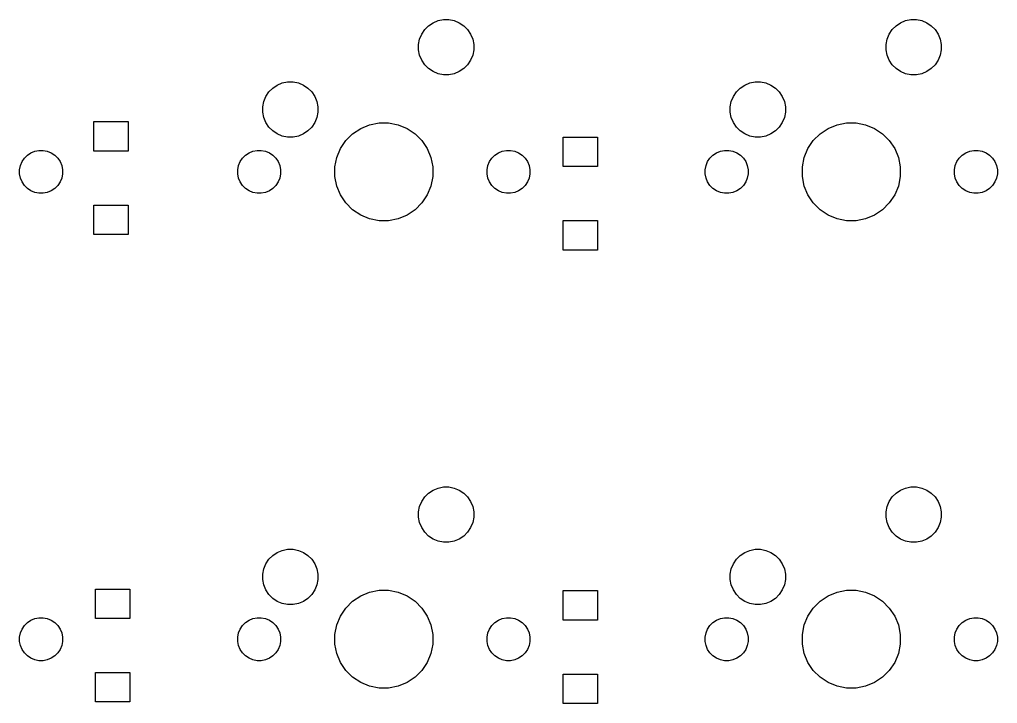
# Model space of a CAD drawing. Extents: x 8 to 336, y -137 to -25.
# Drawn here: x 86.75 to 126.61, y -55.01 to -27.13 of the extents above; entities that cross this region are included whole.
import ezdxf

# ---------------------------------------------------------------- set-up
doc = ezdxf.new("R2010")
doc.units = 0
doc.layers.add('BLACK', color=7, linetype='CONTINUOUS')

msp = doc.modelspace()

# ---------------------------------------------------------------- linework, layer by layer
at = {"layer": 'BLACK', "linetype": 'CONTINUOUS'}
for p, q in [((103.266, -27.5404), (103.423, -27.3837)), ((103.423, -27.3837), (103.607, -27.2605)), ((103.607, -27.2605), (103.812, -27.1757)), ((103.812, -27.1757), (104.029, -27.1325)), ((104.029, -27.1325), (104.251, -27.1325)), ((104.251, -27.1325), (104.468, -27.1757)), ((104.468, -27.1757), (104.673, -27.2605)), ((104.673, -27.2605), (104.857, -27.3837)), ((104.857, -27.3837), (105.014, -27.5404)), ((122.316, -27.5404), (122.473, -27.3837)), ((122.473, -27.3837), (122.657, -27.2605)), ((122.657, -27.2605), (122.862, -27.1757)), ((122.862, -27.1757), (123.079, -27.1325)), ((123.079, -27.1325), (123.301, -27.1325)), ((123.301, -27.1325), (123.518, -27.1757)), ((123.518, -27.1757), (123.723, -27.2605)), ((123.723, -27.2605), (123.907, -27.3837)), ((123.907, -27.3837), (124.064, -27.5404)), ((103.058, -27.9293), (103.143, -27.7246)), ((103.143, -27.7246), (103.266, -27.5404)), ((105.014, -27.5404), (105.137, -27.7246)), ((105.137, -27.7246), (105.222, -27.9293)), ((122.108, -27.9293), (122.193, -27.7246)), ((122.193, -27.7246), (122.316, -27.5404)), ((124.064, -27.5404), (124.187, -27.7246)), ((124.187, -27.7246), (124.272, -27.9293)), ((103.015, -28.1467), (103.058, -27.9293)), ((103.015, -28.3683), (103.015, -28.1467)), ((105.222, -27.9293), (105.265, -28.1467)), ((105.265, -28.1467), (105.265, -28.3683)), ((122.065, -28.1467), (122.108, -27.9293)), ((122.065, -28.3683), (122.065, -28.1467)), ((124.272, -27.9293), (124.315, -28.1467)), ((124.315, -28.1467), (124.315, -28.3683)), ((103.058, -28.5856), (103.015, -28.3683)), ((103.143, -28.7904), (103.058, -28.5856)), ((105.222, -28.5856), (105.137, -28.7904)), ((105.265, -28.3683), (105.222, -28.5856)), ((122.108, -28.5856), (122.065, -28.3683)), ((122.193, -28.7904), (122.108, -28.5856)), ((124.272, -28.5856), (124.187, -28.7904)), ((124.315, -28.3683), (124.272, -28.5856)), ((103.266, -28.9746), (103.143, -28.7904)), ((103.423, -29.1313), (103.266, -28.9746)), ((105.014, -28.9746), (104.857, -29.1313)), ((105.137, -28.7904), (105.014, -28.9746)), ((122.316, -28.9746), (122.193, -28.7904)), ((122.473, -29.1313), (122.316, -28.9746)), ((124.064, -28.9746), (123.907, -29.1313)), ((124.187, -28.7904), (124.064, -28.9746)), ((103.607, -29.2545), (103.423, -29.1313)), ((103.812, -29.3393), (103.607, -29.2545)), ((104.029, -29.3825), (103.812, -29.3393)), ((104.251, -29.3825), (104.029, -29.3825)), ((104.468, -29.3393), (104.251, -29.3825)), ((104.673, -29.2545), (104.468, -29.3393)), ((104.857, -29.1313), (104.673, -29.2545)), ((122.657, -29.2545), (122.473, -29.1313)), ((122.862, -29.3393), (122.657, -29.2545)), ((123.079, -29.3825), (122.862, -29.3393)), ((123.301, -29.3825), (123.079, -29.3825)), ((123.518, -29.3393), (123.301, -29.3825)), ((123.723, -29.2545), (123.518, -29.3393)), ((123.907, -29.1313), (123.723, -29.2545)), ((97.0729, -29.9237), (97.2571, -29.8005)), ((97.2571, -29.8005), (97.4618, -29.7157)), ((97.4618, -29.7157), (97.6792, -29.6725)), ((97.6792, -29.6725), (97.9008, -29.6725)), ((97.9008, -29.6725), (98.1181, -29.7157)), ((98.1181, -29.7157), (98.3229, -29.8005)), ((98.3229, -29.8005), (98.5071, -29.9237)), ((116.123, -29.9237), (116.307, -29.8005)), ((116.307, -29.8005), (116.512, -29.7157)), ((116.512, -29.7157), (116.729, -29.6725)), ((116.729, -29.6725), (116.951, -29.6725)), ((116.951, -29.6725), (117.168, -29.7157)), ((117.168, -29.7157), (117.373, -29.8005)), ((117.373, -29.8005), (117.557, -29.9237)), ((96.7082, -30.4693), (96.793, -30.2646)), ((96.793, -30.2646), (96.9162, -30.0804)), ((96.9162, -30.0804), (97.0729, -29.9237)), ((98.5071, -29.9237), (98.6638, -30.0804)), ((98.6638, -30.0804), (98.787, -30.2646)), ((98.787, -30.2646), (98.8718, -30.4693)), ((115.758, -30.4693), (115.843, -30.2646)), ((115.843, -30.2646), (115.966, -30.0804)), ((115.966, -30.0804), (116.123, -29.9237)), ((117.557, -29.9237), (117.714, -30.0804)), ((117.714, -30.0804), (117.837, -30.2646)), ((117.837, -30.2646), (117.922, -30.4693)), ((96.665, -30.6867), (96.7082, -30.4693)), ((98.8718, -30.4693), (98.915, -30.6867)), ((115.715, -30.6867), (115.758, -30.4693)), ((117.922, -30.4693), (117.965, -30.6867)), ((96.665, -30.9083), (96.665, -30.6867)), ((96.7082, -31.1257), (96.665, -30.9083)), ((98.915, -30.9083), (98.8718, -31.1257)), ((98.915, -30.6867), (98.915, -30.9083)), ((115.715, -30.9083), (115.715, -30.6867)), ((115.758, -31.1257), (115.715, -30.9083)), ((117.965, -30.9083), (117.922, -31.1257)), ((117.965, -30.6867), (117.965, -30.9083)), ((89.7875, -32.4915), (89.7875, -31.2915)), ((89.7875, -31.2915), (91.1875, -31.2915)), ((91.1875, -31.2915), (91.1875, -32.4915)), ((96.793, -31.3304), (96.7082, -31.1257)), ((96.9162, -31.5146), (96.793, -31.3304)), ((98.787, -31.3304), (98.6638, -31.5146)), ((98.8718, -31.1257), (98.787, -31.3304)), ((100.656, -31.5705), (101.018, -31.4202)), ((101.018, -31.4202), (101.404, -31.3436)), ((101.404, -31.3436), (101.796, -31.3436)), ((101.796, -31.3436), (102.182, -31.4202)), ((102.182, -31.4202), (102.544, -31.5705)), ((115.843, -31.3304), (115.758, -31.1257)), ((115.966, -31.5146), (115.843, -31.3304)), ((117.837, -31.3304), (117.714, -31.5146)), ((117.922, -31.1257), (117.837, -31.3304)), ((119.706, -31.5705), (120.068, -31.4202)), ((120.068, -31.4202), (120.454, -31.3436)), ((120.454, -31.3436), (120.846, -31.3436)), ((120.846, -31.3436), (121.232, -31.4202)), ((121.232, -31.4202), (121.594, -31.5705)), ((97.0729, -31.6713), (96.9162, -31.5146)), ((97.2571, -31.7945), (97.0729, -31.6713)), ((97.4618, -31.8793), (97.2571, -31.7945)), ((97.6792, -31.9225), (97.4618, -31.8793)), ((98.1181, -31.8793), (97.9008, -31.9225)), ((98.3229, -31.7945), (98.1181, -31.8793)), ((98.5071, -31.6713), (98.3229, -31.7945)), ((98.6638, -31.5146), (98.5071, -31.6713)), ((100.051, -32.0665), (100.329, -31.7887)), ((100.329, -31.7887), (100.656, -31.5705)), ((102.544, -31.5705), (102.871, -31.7887)), ((102.871, -31.7887), (103.149, -32.0665)), ((116.123, -31.6713), (115.966, -31.5146)), ((116.307, -31.7945), (116.123, -31.6713)), ((116.512, -31.8793), (116.307, -31.7945)), ((116.729, -31.9225), (116.512, -31.8793)), ((117.168, -31.8793), (116.951, -31.9225)), ((117.373, -31.7945), (117.168, -31.8793)), ((117.557, -31.6713), (117.373, -31.7945)), ((117.714, -31.5146), (117.557, -31.6713)), ((119.101, -32.0665), (119.379, -31.7887)), ((119.379, -31.7887), (119.706, -31.5705)), ((121.594, -31.5705), (121.921, -31.7887)), ((121.921, -31.7887), (122.199, -32.0665)), ((97.9008, -31.9225), (97.6792, -31.9225)), ((99.833, -32.393), (100.051, -32.0665)), ((103.149, -32.0665), (103.367, -32.393)), ((108.901, -33.1265), (108.901, -31.9265)), ((108.901, -31.9265), (110.301, -31.9265)), ((110.301, -31.9265), (110.301, -33.1265)), ((116.951, -31.9225), (116.729, -31.9225)), ((118.883, -32.393), (119.101, -32.0665)), ((122.199, -32.0665), (122.417, -32.393)), ((86.9503, -32.7797), (87.0722, -32.6578)), ((87.0722, -32.6578), (87.2155, -32.5621)), ((87.2155, -32.5621), (87.3748, -32.4961)), ((87.3748, -32.4961), (87.5438, -32.4625)), ((87.5438, -32.4625), (87.7162, -32.4625)), ((87.7162, -32.4625), (87.8852, -32.4961)), ((87.8852, -32.4961), (88.0445, -32.5621)), ((88.0445, -32.5621), (88.1878, -32.6578)), ((88.1878, -32.6578), (88.3097, -32.7797)), ((91.1875, -32.4915), (89.7875, -32.4915)), ((95.8403, -32.7797), (95.9622, -32.6578)), ((95.9622, -32.6578), (96.1055, -32.5621)), ((96.1055, -32.5621), (96.2648, -32.4961)), ((96.2648, -32.4961), (96.4338, -32.4625)), ((96.4338, -32.4625), (96.6062, -32.4625)), ((96.6062, -32.4625), (96.7752, -32.4961)), ((96.7752, -32.4961), (96.9345, -32.5621)), ((96.9345, -32.5621), (97.0778, -32.6578)), ((97.0778, -32.6578), (97.1997, -32.7797)), ((99.6827, -32.7559), (99.833, -32.393)), ((103.367, -32.393), (103.517, -32.7559)), ((106, -32.7797), (106.122, -32.6578)), ((106.122, -32.6578), (106.266, -32.5621)), ((106.266, -32.5621), (106.425, -32.4961)), ((106.425, -32.4961), (106.594, -32.4625)), ((106.594, -32.4625), (106.766, -32.4625)), ((106.766, -32.4625), (106.935, -32.4961)), ((106.935, -32.4961), (107.094, -32.5621)), ((107.094, -32.5621), (107.238, -32.6578)), ((107.238, -32.6578), (107.36, -32.7797)), ((114.89, -32.7797), (115.012, -32.6578)), ((115.012, -32.6578), (115.156, -32.5621)), ((115.156, -32.5621), (115.315, -32.4961)), ((115.315, -32.4961), (115.484, -32.4625)), ((115.484, -32.4625), (115.656, -32.4625)), ((115.656, -32.4625), (115.825, -32.4961)), ((115.825, -32.4961), (115.984, -32.5621)), ((115.984, -32.5621), (116.128, -32.6578)), ((116.128, -32.6578), (116.25, -32.7797)), ((118.733, -32.7559), (118.883, -32.393)), ((122.417, -32.393), (122.567, -32.7559)), ((125.05, -32.7797), (125.172, -32.6578)), ((125.172, -32.6578), (125.316, -32.5621)), ((125.316, -32.5621), (125.475, -32.4961)), ((125.475, -32.4961), (125.644, -32.4625)), ((125.644, -32.4625), (125.816, -32.4625)), ((125.816, -32.4625), (125.985, -32.4961)), ((125.985, -32.4961), (126.144, -32.5621)), ((126.144, -32.5621), (126.288, -32.6578)), ((126.288, -32.6578), (126.41, -32.7797)), ((86.7886, -33.0823), (86.8546, -32.923)), ((86.8546, -32.923), (86.9503, -32.7797)), ((88.3097, -32.7797), (88.4054, -32.923)), ((88.4054, -32.923), (88.4714, -33.0823)), ((95.6786, -33.0823), (95.7446, -32.923)), ((95.7446, -32.923), (95.8403, -32.7797)), ((97.1997, -32.7797), (97.2954, -32.923)), ((97.2954, -32.923), (97.3614, -33.0823)), ((99.6061, -33.1411), (99.6827, -32.7559)), ((103.517, -32.7559), (103.594, -33.1411)), ((105.839, -33.0823), (105.905, -32.923)), ((105.905, -32.923), (106, -32.7797)), ((107.36, -32.7797), (107.455, -32.923)), ((107.455, -32.923), (107.521, -33.0823)), ((114.729, -33.0823), (114.795, -32.923)), ((114.795, -32.923), (114.89, -32.7797)), ((116.25, -32.7797), (116.345, -32.923)), ((116.345, -32.923), (116.411, -33.0823)), ((118.656, -33.1411), (118.733, -32.7559)), ((122.567, -32.7559), (122.644, -33.1411)), ((124.889, -33.0823), (124.955, -32.923)), ((124.955, -32.923), (125.05, -32.7797)), ((126.41, -32.7797), (126.505, -32.923)), ((126.505, -32.923), (126.571, -33.0823)), ((86.755, -33.2513), (86.7886, -33.0823)), ((86.755, -33.4237), (86.755, -33.2513)), ((86.7886, -33.5927), (86.755, -33.4237)), ((88.4714, -33.0823), (88.505, -33.2513)), ((88.505, -33.4237), (88.4714, -33.5927)), ((88.505, -33.2513), (88.505, -33.4237)), ((95.645, -33.2513), (95.6786, -33.0823)), ((95.645, -33.4237), (95.645, -33.2513)), ((95.6786, -33.5927), (95.645, -33.4237)), ((97.3614, -33.0823), (97.395, -33.2513)), ((97.395, -33.4237), (97.3614, -33.5927)), ((97.395, -33.2513), (97.395, -33.4237)), ((99.6061, -33.5339), (99.6061, -33.1411)), ((103.594, -33.1411), (103.594, -33.5339)), ((105.805, -33.2513), (105.839, -33.0823)), ((105.805, -33.4237), (105.805, -33.2513)), ((105.839, -33.5927), (105.805, -33.4237)), ((107.521, -33.0823), (107.555, -33.2513)), ((107.555, -33.4237), (107.521, -33.5927)), ((107.555, -33.2513), (107.555, -33.4237)), ((110.301, -33.1265), (108.901, -33.1265)), ((114.695, -33.2513), (114.729, -33.0823)), ((114.695, -33.4237), (114.695, -33.2513)), ((114.729, -33.5927), (114.695, -33.4237)), ((116.411, -33.0823), (116.445, -33.2513)), ((116.445, -33.4237), (116.411, -33.5927)), ((116.445, -33.2513), (116.445, -33.4237)), ((118.656, -33.5339), (118.656, -33.1411)), ((122.644, -33.1411), (122.644, -33.5339)), ((124.855, -33.2513), (124.889, -33.0823)), ((124.855, -33.4237), (124.855, -33.2513)), ((124.889, -33.5927), (124.855, -33.4237)), ((126.571, -33.0823), (126.605, -33.2513)), ((126.605, -33.4237), (126.571, -33.5927)), ((126.605, -33.2513), (126.605, -33.4237)), ((86.8546, -33.752), (86.7886, -33.5927)), ((86.9503, -33.8953), (86.8546, -33.752)), ((88.4054, -33.752), (88.3097, -33.8953)), ((88.4714, -33.5927), (88.4054, -33.752)), ((95.7446, -33.752), (95.6786, -33.5927)), ((95.8403, -33.8953), (95.7446, -33.752)), ((97.2954, -33.752), (97.1997, -33.8953)), ((97.3614, -33.5927), (97.2954, -33.752)), ((99.6827, -33.9191), (99.6061, -33.5339)), ((103.594, -33.5339), (103.517, -33.9191)), ((105.905, -33.752), (105.839, -33.5927)), ((106, -33.8953), (105.905, -33.752)), ((107.455, -33.752), (107.36, -33.8953)), ((107.521, -33.5927), (107.455, -33.752)), ((114.795, -33.752), (114.729, -33.5927)), ((114.89, -33.8953), (114.795, -33.752)), ((116.345, -33.752), (116.25, -33.8953)), ((116.411, -33.5927), (116.345, -33.752)), ((118.733, -33.9191), (118.656, -33.5339)), ((122.644, -33.5339), (122.567, -33.9191)), ((124.955, -33.752), (124.889, -33.5927)), ((125.05, -33.8953), (124.955, -33.752)), ((126.505, -33.752), (126.41, -33.8953)), ((126.571, -33.5927), (126.505, -33.752)), ((87.0722, -34.0172), (86.9503, -33.8953)), ((87.2155, -34.1129), (87.0722, -34.0172)), ((87.3748, -34.1789), (87.2155, -34.1129)), ((87.5438, -34.2125), (87.3748, -34.1789)), ((87.7162, -34.2125), (87.5438, -34.2125)), ((87.8852, -34.1789), (87.7162, -34.2125)), ((88.0445, -34.1129), (87.8852, -34.1789)), ((88.1878, -34.0172), (88.0445, -34.1129)), ((88.3097, -33.8953), (88.1878, -34.0172)), ((95.9622, -34.0172), (95.8403, -33.8953)), ((96.1055, -34.1129), (95.9622, -34.0172)), ((96.2648, -34.1789), (96.1055, -34.1129)), ((96.4338, -34.2125), (96.2648, -34.1789)), ((96.6062, -34.2125), (96.4338, -34.2125)), ((96.7752, -34.1789), (96.6062, -34.2125)), ((96.9345, -34.1129), (96.7752, -34.1789)), ((97.0778, -34.0172), (96.9345, -34.1129)), ((97.1997, -33.8953), (97.0778, -34.0172)), ((99.833, -34.282), (99.6827, -33.9191)), ((103.517, -33.9191), (103.367, -34.282)), ((106.122, -34.0172), (106, -33.8953)), ((106.266, -34.1129), (106.122, -34.0172)), ((106.425, -34.1789), (106.266, -34.1129)), ((106.594, -34.2125), (106.425, -34.1789)), ((106.766, -34.2125), (106.594, -34.2125)), ((106.935, -34.1789), (106.766, -34.2125)), ((107.094, -34.1129), (106.935, -34.1789)), ((107.238, -34.0172), (107.094, -34.1129)), ((107.36, -33.8953), (107.238, -34.0172)), ((115.012, -34.0172), (114.89, -33.8953)), ((115.156, -34.1129), (115.012, -34.0172)), ((115.315, -34.1789), (115.156, -34.1129)), ((115.484, -34.2125), (115.315, -34.1789)), ((115.656, -34.2125), (115.484, -34.2125)), ((115.825, -34.1789), (115.656, -34.2125)), ((115.984, -34.1129), (115.825, -34.1789)), ((116.128, -34.0172), (115.984, -34.1129)), ((116.25, -33.8953), (116.128, -34.0172)), ((118.883, -34.282), (118.733, -33.9191)), ((122.567, -33.9191), (122.417, -34.282)), ((125.172, -34.0172), (125.05, -33.8953)), ((125.316, -34.1129), (125.172, -34.0172)), ((125.475, -34.1789), (125.316, -34.1129)), ((125.644, -34.2125), (125.475, -34.1789)), ((125.816, -34.2125), (125.644, -34.2125)), ((125.985, -34.1789), (125.816, -34.2125)), ((126.144, -34.1129), (125.985, -34.1789)), ((126.288, -34.0172), (126.144, -34.1129)), ((126.41, -33.8953), (126.288, -34.0172)), ((100.051, -34.6085), (99.833, -34.282)), ((100.329, -34.8863), (100.051, -34.6085)), ((103.149, -34.6085), (102.871, -34.8863)), ((103.367, -34.282), (103.149, -34.6085)), ((119.101, -34.6085), (118.883, -34.282)), ((119.379, -34.8863), (119.101, -34.6085)), ((122.199, -34.6085), (121.921, -34.8863)), ((122.417, -34.282), (122.199, -34.6085)), ((89.7875, -35.8915), (89.7875, -34.6915)), ((89.7875, -34.6915), (91.1875, -34.6915)), ((91.1875, -34.6915), (91.1875, -35.8915)), ((100.656, -35.1045), (100.329, -34.8863)), ((102.871, -34.8863), (102.544, -35.1045)), ((119.706, -35.1045), (119.379, -34.8863)), ((121.921, -34.8863), (121.594, -35.1045)), ((101.018, -35.2548), (100.656, -35.1045)), ((101.404, -35.3314), (101.018, -35.2548)), ((101.796, -35.3314), (101.404, -35.3314)), ((102.182, -35.2548), (101.796, -35.3314)), ((102.544, -35.1045), (102.182, -35.2548)), ((108.901, -36.5265), (108.901, -35.3265)), ((108.901, -35.3265), (110.301, -35.3265)), ((110.301, -35.3265), (110.301, -36.5265)), ((120.068, -35.2548), (119.706, -35.1045)), ((120.454, -35.3314), (120.068, -35.2548)), ((120.846, -35.3314), (120.454, -35.3314)), ((121.232, -35.2548), (120.846, -35.3314)), ((121.594, -35.1045), (121.232, -35.2548)), ((91.1875, -35.8915), (89.7875, -35.8915)), ((110.301, -36.5265), (108.901, -36.5265)), ((103.607, -46.3105), (103.812, -46.2257)), ((103.812, -46.2257), (104.029, -46.1825)), ((104.029, -46.1825), (104.251, -46.1825)), ((104.251, -46.1825), (104.468, -46.2257)), ((104.468, -46.2257), (104.673, -46.3105)), ((122.657, -46.3105), (122.862, -46.2257)), ((122.862, -46.2257), (123.079, -46.1825)), ((123.079, -46.1825), (123.301, -46.1825)), ((123.301, -46.1825), (123.518, -46.2257)), ((123.518, -46.2257), (123.723, -46.3105)), ((103.143, -46.7746), (103.266, -46.5904)), ((103.266, -46.5904), (103.423, -46.4337)), ((103.423, -46.4337), (103.607, -46.3105)), ((104.673, -46.3105), (104.857, -46.4337)), ((104.857, -46.4337), (105.014, -46.5904)), ((105.014, -46.5904), (105.137, -46.7746)), ((122.193, -46.7746), (122.316, -46.5904)), ((122.316, -46.5904), (122.473, -46.4337)), ((122.473, -46.4337), (122.657, -46.3105)), ((123.723, -46.3105), (123.907, -46.4337)), ((123.907, -46.4337), (124.064, -46.5904)), ((124.064, -46.5904), (124.187, -46.7746)), ((103.015, -47.1967), (103.058, -46.9793)), ((103.058, -46.9793), (103.143, -46.7746)), ((105.137, -46.7746), (105.222, -46.9793)), ((105.222, -46.9793), (105.265, -47.1967)), ((122.065, -47.1967), (122.108, -46.9793)), ((122.108, -46.9793), (122.193, -46.7746)), ((124.187, -46.7746), (124.272, -46.9793)), ((124.272, -46.9793), (124.315, -47.1967)), ((103.015, -47.4183), (103.015, -47.1967)), ((103.058, -47.6356), (103.015, -47.4183)), ((105.265, -47.4183), (105.222, -47.6356)), ((105.265, -47.1967), (105.265, -47.4183)), ((122.065, -47.4183), (122.065, -47.1967)), ((122.108, -47.6356), (122.065, -47.4183)), ((124.315, -47.4183), (124.272, -47.6356)), ((124.315, -47.1967), (124.315, -47.4183)), ((103.143, -47.8404), (103.058, -47.6356)), ((105.222, -47.6356), (105.137, -47.8404)), ((122.193, -47.8404), (122.108, -47.6356)), ((124.272, -47.6356), (124.187, -47.8404)), ((103.266, -48.0246), (103.143, -47.8404)), ((103.423, -48.1813), (103.266, -48.0246)), ((103.607, -48.3045), (103.423, -48.1813)), ((104.857, -48.1813), (104.673, -48.3045)), ((105.014, -48.0246), (104.857, -48.1813)), ((105.137, -47.8404), (105.014, -48.0246)), ((122.316, -48.0246), (122.193, -47.8404)), ((122.473, -48.1813), (122.316, -48.0246)), ((122.657, -48.3045), (122.473, -48.1813)), ((123.907, -48.1813), (123.723, -48.3045)), ((124.064, -48.0246), (123.907, -48.1813)), ((124.187, -47.8404), (124.064, -48.0246)), ((103.812, -48.3893), (103.607, -48.3045)), ((104.029, -48.4325), (103.812, -48.3893)), ((104.251, -48.4325), (104.029, -48.4325)), ((104.468, -48.3893), (104.251, -48.4325)), ((104.673, -48.3045), (104.468, -48.3893)), ((122.862, -48.3893), (122.657, -48.3045)), ((123.079, -48.4325), (122.862, -48.3893)), ((123.301, -48.4325), (123.079, -48.4325)), ((123.518, -48.3893), (123.301, -48.4325)), ((123.723, -48.3045), (123.518, -48.3893)), ((96.9162, -49.1304), (97.0729, -48.9737)), ((97.0729, -48.9737), (97.2571, -48.8505)), ((97.2571, -48.8505), (97.4618, -48.7657)), ((97.4618, -48.7657), (97.6792, -48.7225)), ((97.6792, -48.7225), (97.9008, -48.7225)), ((97.9008, -48.7225), (98.1181, -48.7657)), ((98.1181, -48.7657), (98.3229, -48.8505)), ((98.3229, -48.8505), (98.5071, -48.9737)), ((98.5071, -48.9737), (98.6638, -49.1304)), ((115.966, -49.1304), (116.123, -48.9737)), ((116.123, -48.9737), (116.307, -48.8505)), ((116.307, -48.8505), (116.512, -48.7657)), ((116.512, -48.7657), (116.729, -48.7225)), ((116.729, -48.7225), (116.951, -48.7225)), ((116.951, -48.7225), (117.168, -48.7657)), ((117.168, -48.7657), (117.373, -48.8505)), ((117.373, -48.8505), (117.557, -48.9737)), ((117.557, -48.9737), (117.714, -49.1304)), ((96.7082, -49.5193), (96.793, -49.3146)), ((96.793, -49.3146), (96.9162, -49.1304)), ((98.6638, -49.1304), (98.787, -49.3146)), ((98.787, -49.3146), (98.8718, -49.5193)), ((115.758, -49.5193), (115.843, -49.3146)), ((115.843, -49.3146), (115.966, -49.1304)), ((117.714, -49.1304), (117.837, -49.3146)), ((117.837, -49.3146), (117.922, -49.5193)), ((96.665, -49.7367), (96.7082, -49.5193)), ((96.665, -49.9583), (96.665, -49.7367)), ((98.8718, -49.5193), (98.915, -49.7367)), ((98.915, -49.7367), (98.915, -49.9583)), ((115.715, -49.7367), (115.758, -49.5193)), ((115.715, -49.9583), (115.715, -49.7367)), ((117.922, -49.5193), (117.965, -49.7367)), ((117.965, -49.7367), (117.965, -49.9583)), ((96.7082, -50.1756), (96.665, -49.9583)), ((96.793, -50.3804), (96.7082, -50.1756)), ((98.8718, -50.1756), (98.787, -50.3804)), ((98.915, -49.9583), (98.8718, -50.1756)), ((115.758, -50.1756), (115.715, -49.9583)), ((115.843, -50.3804), (115.758, -50.1756)), ((117.922, -50.1756), (117.837, -50.3804)), ((117.965, -49.9583), (117.922, -50.1756)), ((89.851, -51.5415), (89.851, -50.3415)), ((89.851, -50.3415), (91.251, -50.3415)), ((91.251, -50.3415), (91.251, -51.5415)), ((96.9162, -50.5646), (96.793, -50.3804)), ((97.0729, -50.7213), (96.9162, -50.5646)), ((98.6638, -50.5646), (98.5071, -50.7213)), ((98.787, -50.3804), (98.6638, -50.5646)), ((100.656, -50.6205), (101.018, -50.4702)), ((101.018, -50.4702), (101.404, -50.3936)), ((101.404, -50.3936), (101.796, -50.3936)), ((101.796, -50.3936), (102.182, -50.4702)), ((102.182, -50.4702), (102.544, -50.6205)), ((108.901, -51.605), (108.901, -50.405)), ((108.901, -50.405), (110.301, -50.405)), ((110.301, -50.405), (110.301, -51.605)), ((115.966, -50.5646), (115.843, -50.3804)), ((116.123, -50.7213), (115.966, -50.5646)), ((117.714, -50.5646), (117.557, -50.7213)), ((117.837, -50.3804), (117.714, -50.5646)), ((119.706, -50.6205), (120.068, -50.4702)), ((120.068, -50.4702), (120.454, -50.3936)), ((120.454, -50.3936), (120.846, -50.3936)), ((120.846, -50.3936), (121.232, -50.4702)), ((121.232, -50.4702), (121.594, -50.6205)), ((97.2571, -50.8445), (97.0729, -50.7213)), ((97.4618, -50.9293), (97.2571, -50.8445)), ((97.6792, -50.9725), (97.4618, -50.9293)), ((97.9008, -50.9725), (97.6792, -50.9725)), ((98.1181, -50.9293), (97.9008, -50.9725)), ((98.3229, -50.8445), (98.1181, -50.9293)), ((98.5071, -50.7213), (98.3229, -50.8445)), ((100.051, -51.1165), (100.329, -50.8387)), ((100.329, -50.8387), (100.656, -50.6205)), ((102.544, -50.6205), (102.871, -50.8387)), ((102.871, -50.8387), (103.149, -51.1165)), ((116.307, -50.8445), (116.123, -50.7213)), ((116.512, -50.9293), (116.307, -50.8445)), ((116.729, -50.9725), (116.512, -50.9293)), ((116.951, -50.9725), (116.729, -50.9725)), ((117.168, -50.9293), (116.951, -50.9725)), ((117.373, -50.8445), (117.168, -50.9293)), ((117.557, -50.7213), (117.373, -50.8445)), ((119.101, -51.1165), (119.379, -50.8387)), ((119.379, -50.8387), (119.706, -50.6205)), ((121.594, -50.6205), (121.921, -50.8387)), ((121.921, -50.8387), (122.199, -51.1165)), ((99.833, -51.443), (100.051, -51.1165)), ((103.149, -51.1165), (103.367, -51.443)), ((118.883, -51.443), (119.101, -51.1165)), ((122.199, -51.1165), (122.417, -51.443)), ((86.9503, -51.8297), (87.0722, -51.7078)), ((87.0722, -51.7078), (87.2155, -51.6121)), ((87.2155, -51.6121), (87.3748, -51.5461)), ((87.3748, -51.5461), (87.5438, -51.5125)), ((87.5438, -51.5125), (87.7162, -51.5125)), ((87.7162, -51.5125), (87.8852, -51.5461)), ((87.8852, -51.5461), (88.0445, -51.6121)), ((88.0445, -51.6121), (88.1878, -51.7078)), ((88.1878, -51.7078), (88.3097, -51.8297)), ((91.251, -51.5415), (89.851, -51.5415)), ((95.8403, -51.8297), (95.9622, -51.7078)), ((95.9622, -51.7078), (96.1055, -51.6121)), ((96.1055, -51.6121), (96.2648, -51.5461)), ((96.2648, -51.5461), (96.4338, -51.5125)), ((96.4338, -51.5125), (96.6062, -51.5125)), ((96.6062, -51.5125), (96.7752, -51.5461)), ((96.7752, -51.5461), (96.9345, -51.6121)), ((96.9345, -51.6121), (97.0778, -51.7078)), ((97.0778, -51.7078), (97.1997, -51.8297)), ((99.6827, -51.8059), (99.833, -51.443)), ((103.367, -51.443), (103.517, -51.8059)), ((106, -51.8297), (106.122, -51.7078)), ((106.122, -51.7078), (106.266, -51.6121)), ((106.266, -51.6121), (106.425, -51.5461)), ((106.425, -51.5461), (106.594, -51.5125)), ((106.594, -51.5125), (106.766, -51.5125)), ((106.766, -51.5125), (106.935, -51.5461)), ((106.935, -51.5461), (107.094, -51.6121)), ((107.094, -51.6121), (107.238, -51.7078)), ((107.238, -51.7078), (107.36, -51.8297)), ((110.301, -51.605), (108.901, -51.605)), ((114.89, -51.8297), (115.012, -51.7078)), ((115.012, -51.7078), (115.156, -51.6121)), ((115.156, -51.6121), (115.315, -51.5461)), ((115.315, -51.5461), (115.484, -51.5125)), ((115.484, -51.5125), (115.656, -51.5125)), ((115.656, -51.5125), (115.825, -51.5461)), ((115.825, -51.5461), (115.984, -51.6121)), ((115.984, -51.6121), (116.128, -51.7078)), ((116.128, -51.7078), (116.25, -51.8297)), ((118.733, -51.8059), (118.883, -51.443)), ((122.417, -51.443), (122.567, -51.8059)), ((125.05, -51.8297), (125.172, -51.7078)), ((125.172, -51.7078), (125.316, -51.6121)), ((125.316, -51.6121), (125.475, -51.5461)), ((125.475, -51.5461), (125.644, -51.5125)), ((125.644, -51.5125), (125.816, -51.5125)), ((125.816, -51.5125), (125.985, -51.5461)), ((125.985, -51.5461), (126.144, -51.6121)), ((126.144, -51.6121), (126.288, -51.7078)), ((126.288, -51.7078), (126.41, -51.8297)), ((86.755, -52.3013), (86.7886, -52.1323)), ((86.7886, -52.1323), (86.8546, -51.973)), ((86.8546, -51.973), (86.9503, -51.8297)), ((88.3097, -51.8297), (88.4054, -51.973)), ((88.4054, -51.973), (88.4714, -52.1323)), ((88.4714, -52.1323), (88.505, -52.3013)), ((95.645, -52.3013), (95.6786, -52.1323)), ((95.6786, -52.1323), (95.7446, -51.973)), ((95.7446, -51.973), (95.8403, -51.8297)), ((97.1997, -51.8297), (97.2954, -51.973)), ((97.2954, -51.973), (97.3614, -52.1323)), ((97.3614, -52.1323), (97.395, -52.3013)), ((99.6061, -52.1911), (99.6827, -51.8059)), ((99.6061, -52.5839), (99.6061, -52.1911)), ((103.517, -51.8059), (103.594, -52.1911)), ((103.594, -52.1911), (103.594, -52.5839)), ((105.805, -52.3013), (105.839, -52.1323)), ((105.839, -52.1323), (105.905, -51.973)), ((105.905, -51.973), (106, -51.8297)), ((107.36, -51.8297), (107.455, -51.973)), ((107.455, -51.973), (107.521, -52.1323)), ((107.521, -52.1323), (107.555, -52.3013)), ((114.695, -52.3013), (114.729, -52.1323)), ((114.729, -52.1323), (114.795, -51.973)), ((114.795, -51.973), (114.89, -51.8297)), ((116.25, -51.8297), (116.345, -51.973)), ((116.345, -51.973), (116.411, -52.1323)), ((116.411, -52.1323), (116.445, -52.3013)), ((118.656, -52.1911), (118.733, -51.8059)), ((118.656, -52.5839), (118.656, -52.1911)), ((122.567, -51.8059), (122.644, -52.1911)), ((122.644, -52.1911), (122.644, -52.5839)), ((124.855, -52.3013), (124.889, -52.1323)), ((124.889, -52.1323), (124.955, -51.973)), ((124.955, -51.973), (125.05, -51.8297)), ((126.41, -51.8297), (126.505, -51.973)), ((126.505, -51.973), (126.571, -52.1323)), ((126.571, -52.1323), (126.605, -52.3013)), ((86.755, -52.4737), (86.755, -52.3013)), ((86.7886, -52.6427), (86.755, -52.4737)), ((88.505, -52.4737), (88.4714, -52.6427)), ((88.505, -52.3013), (88.505, -52.4737)), ((95.645, -52.4737), (95.645, -52.3013)), ((95.6786, -52.6427), (95.645, -52.4737)), ((97.395, -52.4737), (97.3614, -52.6427)), ((97.395, -52.3013), (97.395, -52.4737)), ((99.6827, -52.9691), (99.6061, -52.5839)), ((103.594, -52.5839), (103.517, -52.9691)), ((105.805, -52.4737), (105.805, -52.3013)), ((105.839, -52.6427), (105.805, -52.4737)), ((107.555, -52.4737), (107.521, -52.6427)), ((107.555, -52.3013), (107.555, -52.4737)), ((114.695, -52.4737), (114.695, -52.3013)), ((114.729, -52.6427), (114.695, -52.4737)), ((116.445, -52.4737), (116.411, -52.6427)), ((116.445, -52.3013), (116.445, -52.4737)), ((118.733, -52.9691), (118.656, -52.5839)), ((122.644, -52.5839), (122.567, -52.9691)), ((124.855, -52.4737), (124.855, -52.3013)), ((124.889, -52.6427), (124.855, -52.4737)), ((126.605, -52.4737), (126.571, -52.6427)), ((126.605, -52.3013), (126.605, -52.4737)), ((86.8546, -52.802), (86.7886, -52.6427)), ((86.9503, -52.9453), (86.8546, -52.802)), ((87.0722, -53.0672), (86.9503, -52.9453)), ((88.3097, -52.9453), (88.1878, -53.0672)), ((88.4054, -52.802), (88.3097, -52.9453)), ((88.4714, -52.6427), (88.4054, -52.802)), ((95.7446, -52.802), (95.6786, -52.6427)), ((95.8403, -52.9453), (95.7446, -52.802)), ((95.9622, -53.0672), (95.8403, -52.9453)), ((97.1997, -52.9453), (97.0778, -53.0672)), ((97.2954, -52.802), (97.1997, -52.9453)), ((97.3614, -52.6427), (97.2954, -52.802)), ((99.833, -53.332), (99.6827, -52.9691)), ((103.517, -52.9691), (103.367, -53.332)), ((105.905, -52.802), (105.839, -52.6427)), ((106, -52.9453), (105.905, -52.802)), ((106.122, -53.0672), (106, -52.9453)), ((107.36, -52.9453), (107.238, -53.0672)), ((107.455, -52.802), (107.36, -52.9453)), ((107.521, -52.6427), (107.455, -52.802)), ((114.795, -52.802), (114.729, -52.6427)), ((114.89, -52.9453), (114.795, -52.802)), ((115.012, -53.0672), (114.89, -52.9453)), ((116.25, -52.9453), (116.128, -53.0672)), ((116.345, -52.802), (116.25, -52.9453)), ((116.411, -52.6427), (116.345, -52.802)), ((118.883, -53.332), (118.733, -52.9691)), ((122.567, -52.9691), (122.417, -53.332)), ((124.955, -52.802), (124.889, -52.6427)), ((125.05, -52.9453), (124.955, -52.802)), ((125.172, -53.0672), (125.05, -52.9453)), ((126.41, -52.9453), (126.288, -53.0672)), ((126.505, -52.802), (126.41, -52.9453)), ((126.571, -52.6427), (126.505, -52.802)), ((87.2155, -53.1629), (87.0722, -53.0672)), ((87.3748, -53.2289), (87.2155, -53.1629)), ((87.5438, -53.2625), (87.3748, -53.2289)), ((87.7162, -53.2625), (87.5438, -53.2625)), ((87.8852, -53.2289), (87.7162, -53.2625)), ((88.0445, -53.1629), (87.8852, -53.2289)), ((88.1878, -53.0672), (88.0445, -53.1629)), ((96.1055, -53.1629), (95.9622, -53.0672)), ((96.2648, -53.2289), (96.1055, -53.1629)), ((96.4338, -53.2625), (96.2648, -53.2289)), ((96.6062, -53.2625), (96.4338, -53.2625)), ((96.7752, -53.2289), (96.6062, -53.2625)), ((96.9345, -53.1629), (96.7752, -53.2289)), ((97.0778, -53.0672), (96.9345, -53.1629)), ((100.051, -53.6585), (99.833, -53.332)), ((103.367, -53.332), (103.149, -53.6585)), ((106.266, -53.1629), (106.122, -53.0672)), ((106.425, -53.2289), (106.266, -53.1629)), ((106.594, -53.2625), (106.425, -53.2289)), ((106.766, -53.2625), (106.594, -53.2625)), ((106.935, -53.2289), (106.766, -53.2625)), ((107.094, -53.1629), (106.935, -53.2289)), ((107.238, -53.0672), (107.094, -53.1629)), ((115.156, -53.1629), (115.012, -53.0672)), ((115.315, -53.2289), (115.156, -53.1629)), ((115.484, -53.2625), (115.315, -53.2289)), ((115.656, -53.2625), (115.484, -53.2625)), ((115.825, -53.2289), (115.656, -53.2625)), ((115.984, -53.1629), (115.825, -53.2289)), ((116.128, -53.0672), (115.984, -53.1629)), ((119.101, -53.6585), (118.883, -53.332)), ((122.417, -53.332), (122.199, -53.6585)), ((125.316, -53.1629), (125.172, -53.0672)), ((125.475, -53.2289), (125.316, -53.1629)), ((125.644, -53.2625), (125.475, -53.2289)), ((125.816, -53.2625), (125.644, -53.2625)), ((125.985, -53.2289), (125.816, -53.2625)), ((126.144, -53.1629), (125.985, -53.2289)), ((126.288, -53.0672), (126.144, -53.1629)), ((89.851, -54.9415), (89.851, -53.7415)), ((89.851, -53.7415), (91.251, -53.7415)), ((91.251, -53.7415), (91.251, -54.9415)), ((100.329, -53.9363), (100.051, -53.6585)), ((103.149, -53.6585), (102.871, -53.9363)), ((119.379, -53.9363), (119.101, -53.6585)), ((122.199, -53.6585), (121.921, -53.9363)), ((100.656, -54.1545), (100.329, -53.9363)), ((101.018, -54.3048), (100.656, -54.1545)), ((102.544, -54.1545), (102.182, -54.3048)), ((102.871, -53.9363), (102.544, -54.1545)), ((108.901, -55.005), (108.901, -53.805)), ((108.901, -53.805), (110.301, -53.805)), ((110.301, -53.805), (110.301, -55.005)), ((119.706, -54.1545), (119.379, -53.9363)), ((120.068, -54.3048), (119.706, -54.1545)), ((121.594, -54.1545), (121.232, -54.3048)), ((121.921, -53.9363), (121.594, -54.1545)), ((101.404, -54.3814), (101.018, -54.3048)), ((101.796, -54.3814), (101.404, -54.3814)), ((102.182, -54.3048), (101.796, -54.3814)), ((120.454, -54.3814), (120.068, -54.3048)), ((120.846, -54.3814), (120.454, -54.3814)), ((121.232, -54.3048), (120.846, -54.3814)), ((91.251, -54.9415), (89.851, -54.9415)), ((110.301, -55.005), (108.901, -55.005))]:
    msp.add_line(p, q, dxfattribs=at)

doc.saveas('drawing.dxf')
